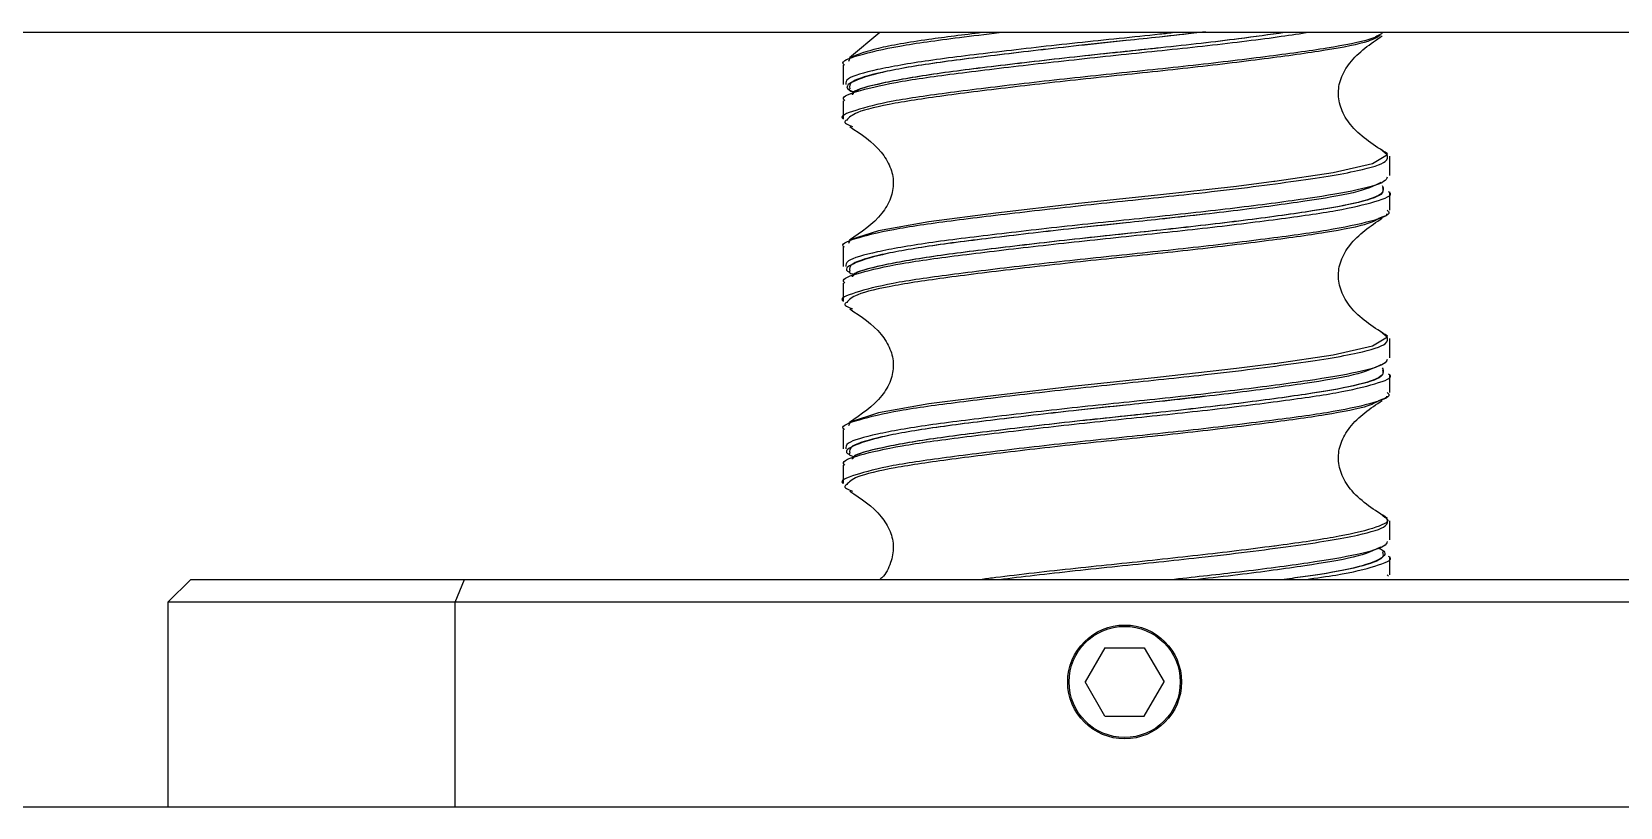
# Model space of a CAD drawing. Header units: millimetres. Extents: x 15 to 1184, y 5 to 1288.
# Drawn here: x 357.72 to 380.96, y 521.93 to 533.28 of the extents above; entities that cross this region are included whole.
import ezdxf

# ---------------------------------------------------------------- set-up
doc = ezdxf.new("R2010")
doc.units = ezdxf.units.MM

msp = doc.modelspace()

# ---------------------------------------------------------------- linework, layer by layer
at = {"color": 7, "linetype": 'Continuous', "lineweight": 25}
for p, q in [((467.042, 533.268), (280.375, 533.268)), ((370.128, 533.268), (369.683, 532.9)), ((374.891, 533.281), (374.221, 533.204)), ((369.588, 532.793), (369.588, 532.511)), ((369.692, 532.904), (369.67, 532.848)), ((369.588, 532.272), (369.588, 532.003)), ((377.455, 531.567), (377.516, 531.515)), ((377.588, 531.178), (377.588, 531.459)), ((377.588, 530.67), (377.588, 530.939)), ((374.891, 530.614), (374.221, 530.537)), ((369.692, 530.238), (369.67, 530.181)), ((369.588, 530.127), (369.588, 529.845)), ((369.588, 529.605), (369.588, 529.336)), ((377.455, 528.9), (377.516, 528.848)), ((377.588, 528.512), (377.588, 528.793)), ((377.588, 528.003), (377.588, 528.272)), ((374.891, 527.948), (374.221, 527.87)), ((369.588, 527.46), (369.588, 527.178)), ((369.692, 527.571), (369.67, 527.514)), ((369.588, 526.938), (369.588, 526.67)), ((377.455, 526.233), (377.516, 526.181)), ((377.588, 525.845), (377.588, 526.126)), ((377.588, 525.336), (377.588, 525.605)), ((360.042, 525.268), (359.709, 524.935)), ((360.042, 525.268), (364.048, 525.268)), ((363.911, 524.935), (364.048, 525.268)), ((364.048, 525.268), (383.37, 525.268)), ((377.553, 525.336), (377.57, 525.314)), ((359.709, 524.935), (359.709, 521.935)), ((363.911, 524.935), (359.709, 524.935)), ((383.507, 524.935), (363.911, 524.935)), ((363.911, 521.935), (363.911, 524.935)), ((373.42, 524.268), (373.131, 523.768)), ((373.42, 524.268), (373.997, 524.268)), ((373.997, 524.268), (374.286, 523.768)), ((373.42, 523.268), (373.131, 523.768)), ((373.997, 523.268), (374.286, 523.768)), ((373.42, 523.268), (373.997, 523.268)), ((447.042, 521.935), (300.375, 521.935))]:
    msp.add_line(p, q, dxfattribs=at)
at = {"color": 8, "linetype": 'Continuous', "lineweight": 25, "flags": 128}
for points in [[(377.516, 531.515), (377.556, 531.48), (377.334, 531.348), (376.763, 531.217), (375.907, 531.09), (375.891, 531.088), (375.348, 531.019), (374.19, 530.888), (372.992, 530.762), (371.825, 530.627), (370.844, 530.501), (370.106, 530.37), (369.692, 530.238), (369.692, 530.238)], [(377.516, 528.848), (377.556, 528.813), (377.334, 528.681), (376.763, 528.55), (375.907, 528.424), (375.891, 528.422), (375.348, 528.352), (374.19, 528.221), (372.992, 528.095), (371.825, 527.961), (370.844, 527.835), (370.106, 527.704), (369.692, 527.571), (369.692, 527.571)]]:
    msp.add_lwpolyline(points, dxfattribs=at)
at = {"color": 7, "linetype": 'Continuous', "lineweight": 25}
for radius in [0.833, 0.813]:
    msp.add_circle((373.709, 523.768), radius, dxfattribs=at)
for points, knots in [([(377.477, 533.258), (377.43, 533.229), (377.309, 533.157), (376.709, 533.04), (375.794, 532.916), (374.664, 532.779), (373.432, 532.655), (372.215, 532.523), (371.13, 532.39), (370.259, 532.267), (369.746, 532.13), (369.528, 532.047), (369.589, 532.004), (369.59, 532.003)], [0, 0, 0, 0, 0.067622, 0.171464, 0.273997, 0.378684, 0.481158, 0.585078, 0.689262, 0.791559, 0.896211, 0.999028, 1, 1, 1, 1]), ([(369.611, 532.793), (369.604, 532.799), (369.545, 532.849), (369.792, 532.937), (370.364, 533.074), (371.106, 533.177), (371.675, 533.245), (371.873, 533.268)], [0, 0, 0, 0, 0.0388965, 0.3096176, 0.5854283, 0.8550922, 1, 1, 1, 1]), ([(369.616, 532.272), (369.608, 532.28), (369.551, 532.331), (369.811, 532.421), (370.394, 532.558), (371.31, 532.681), (372.425, 532.815), (373.655, 532.947), (374.867, 533.07), (375.814, 533.185), (376.229, 533.248), (376.364, 533.268)], [0, 0, 0, 0, 0.0244018, 0.1536905, 0.2854069, 0.4141905, 0.5452206, 0.6760937, 0.8049834, 0.9367223, 1, 1, 1, 1]), ([(374.437, 533.268), (374.367, 533.26), (373.917, 533.209), (372.995, 533.12), (371.823, 532.983), (370.797, 532.859), (370.047, 532.727), (369.627, 532.608), (369.628, 532.539), (369.629, 532.511)], [0, 0, 0, 0, 0.031143, 0.200645, 0.373832, 0.543488, 0.715243, 0.887724, 1, 1, 1, 1]), ([(376.045, 533.268), (375.83, 533.238), (375.302, 533.164), (374.248, 533.045), (373.037, 532.921), (371.877, 532.785), (370.866, 532.66), (370.136, 532.529), (369.749, 532.428), (369.735, 532.375), (369.732, 532.365)], [0, 0, 0, 0, 0.099461, 0.244147, 0.386769, 0.532494, 0.675245, 0.819763, 0.964894, 1, 1, 1, 1]), ([(374.781, 533.268), (374.597, 533.246), (374.26, 533.207), (373.896, 533.169), (373.731, 533.152)], [0, 0, 0, 0, 0.545213, 1, 1, 1, 1]), ([(373.769, 533.156), (373.524, 533.13), (372.874, 533.062), (371.861, 532.942), (370.86, 532.818), (370.105, 532.687), (369.705, 532.553), (369.594, 532.463), (369.729, 532.408), (369.755, 532.398)], [0, 0, 0, 0, 0.104821, 0.277882, 0.447412, 0.619039, 0.791394, 0.960435, 1, 1, 1, 1]), ([(377.557, 531.496), (377.369, 531.614), (377.101, 531.781), (376.882, 532.11), (376.821, 532.359), (376.864, 532.608), (377.057, 532.937), (377.305, 533.104), (377.48, 533.222)], [0, 0, 0, 0, 0.2783506, 0.3942752, 0.4999728, 0.6056679, 0.7215927, 1, 1, 1, 1]), ([(373.75, 532.994), (373.517, 532.97), (372.877, 532.903), (371.873, 532.784), (370.86, 532.66), (370.128, 532.529), (369.737, 532.426), (369.724, 532.372), (369.721, 532.36)], [0, 0, 0, 0, 0.119372, 0.32656, 0.529523, 0.734998, 0.941339, 1, 1, 1, 1]), ([(369.686, 532.447), (369.68, 532.441), (369.663, 532.425), (369.716, 532.407), (369.75, 532.397)], [0, 0, 0, 0, 0.368276, 1, 1, 1, 1]), ([(369.642, 531.989), (369.633, 531.984), (369.58, 531.953), (369.66, 531.921), (369.727, 531.895)], [0, 0, 0, 0, 0.172985, 1, 1, 1, 1]), ([(369.686, 531.894), (369.853, 531.783), (370.09, 531.625), (370.286, 531.314), (370.34, 531.076), (370.295, 530.836), (370.101, 530.512), (369.856, 530.348), (369.683, 530.233)], [0, 0, 0, 0, 0.273015, 0.389182, 0.496401, 0.603601, 0.720287, 1, 1, 1, 1]), ([(369.611, 530.127), (369.604, 530.133), (369.545, 530.182), (369.793, 530.271), (370.359, 530.408), (371.264, 530.531), (372.372, 530.664), (373.598, 530.796), (374.923, 530.93), (376.213, 531.092), (377.132, 531.236), (377.579, 531.375), (377.559, 531.45), (377.55, 531.483)], [0, 0, 0, 0, 0.013651, 0.108666, 0.205466, 0.300109, 0.396402, 0.49258, 0.5873, 0.707927, 0.829084, 0.925888, 1, 1, 1, 1]), ([(377.553, 531.155), (377.543, 531.133), (377.515, 531.071), (377.14, 530.961), (376.429, 530.842), (375.419, 530.709), (374.242, 530.577), (373.001, 530.453), (371.822, 530.316), (370.797, 530.192), (370.047, 530.06), (369.627, 529.942), (369.628, 529.872), (369.629, 529.845)], [0, 0, 0, 0, 0.050753, 0.14174, 0.239732, 0.339504, 0.439061, 0.537198, 0.637467, 0.735693, 0.835134, 0.934996, 1, 1, 1, 1]), ([(369.616, 529.605), (369.608, 529.613), (369.551, 529.664), (369.811, 529.755), (370.394, 529.892), (371.309, 530.015), (372.426, 530.148), (373.653, 530.28), (374.877, 530.404), (375.972, 530.541), (376.863, 530.665), (377.4, 530.796), (377.655, 530.89), (377.577, 530.936), (377.572, 530.939)], [0, 0, 0, 0, 0.018248, 0.11493, 0.213427, 0.309732, 0.407717, 0.505583, 0.601967, 0.700482, 0.797036, 0.894683, 0.992836, 1, 1, 1, 1]), ([(377.48, 531.03), (377.495, 530.988), (377.526, 530.903), (377.11, 530.767), (376.39, 530.644), (375.406, 530.511), (374.253, 530.378), (373.036, 530.255), (371.878, 530.118), (370.865, 529.994), (370.136, 529.862), (369.749, 529.761), (369.735, 529.709), (369.732, 529.698)], [0, 0, 0, 0, 0.096899, 0.195552, 0.291988, 0.390179, 0.488157, 0.584736, 0.683418, 0.780085, 0.877949, 0.976227, 1, 1, 1, 1]), ([(377.458, 531.075), (377.355, 531.025), (377.163, 530.93), (376.376, 530.802), (375.396, 530.668), (374.462, 530.562), (373.895, 530.502), (373.731, 530.485)], [0, 0, 0, 0, 0.248224, 0.46621, 0.688159, 0.909629, 1, 1, 1, 1]), ([(377.553, 530.67), (377.564, 530.659), (377.615, 530.606), (377.336, 530.505), (376.723, 530.374), (375.79, 530.249), (374.665, 530.113), (373.432, 529.989), (372.215, 529.857), (371.13, 529.723), (370.259, 529.601), (369.746, 529.463), (369.528, 529.381), (369.589, 529.337), (369.59, 529.336)], [0, 0, 0, 0, 0.024544, 0.122637, 0.220352, 0.316835, 0.415345, 0.511772, 0.609561, 0.707597, 0.803858, 0.902335, 0.999085, 1, 1, 1, 1]), ([(373.769, 530.489), (373.524, 530.463), (372.875, 530.395), (371.86, 530.276), (370.86, 530.151), (370.103, 530.02), (369.713, 529.886), (369.587, 529.804), (369.691, 529.759), (369.695, 529.758)], [0, 0, 0, 0, 0.108501, 0.287638, 0.463119, 0.640772, 0.819177, 0.994153, 1, 1, 1, 1]), ([(377.557, 528.829), (377.369, 528.947), (377.101, 529.114), (376.882, 529.444), (376.821, 529.693), (376.864, 529.941), (377.057, 530.271), (377.305, 530.437), (377.48, 530.555)], [0, 0, 0, 0, 0.2783506, 0.3942752, 0.4999728, 0.6056679, 0.7215927, 1, 1, 1, 1]), ([(377.54, 530.615), (377.542, 530.612), (377.559, 530.595), (377.499, 530.576), (377.449, 530.56)], [0, 0, 0, 0, 0.1675637, 1, 1, 1, 1]), ([(373.75, 530.327), (373.517, 530.303), (372.877, 530.236), (371.873, 530.118), (370.86, 529.994), (370.128, 529.862), (369.737, 529.759), (369.724, 529.705), (369.721, 529.693)], [0, 0, 0, 0, 0.119372, 0.32656, 0.529523, 0.734999, 0.941339, 1, 1, 1, 1]), ([(369.686, 529.78), (369.68, 529.774), (369.663, 529.758), (369.716, 529.741), (369.75, 529.73)], [0, 0, 0, 0, 0.368276, 1, 1, 1, 1]), ([(369.642, 529.322), (369.633, 529.317), (369.58, 529.286), (369.66, 529.254), (369.727, 529.228)], [0, 0, 0, 0, 0.172985, 1, 1, 1, 1]), ([(369.686, 529.227), (369.853, 529.117), (370.09, 528.959), (370.286, 528.647), (370.34, 528.41), (370.295, 528.169), (370.101, 527.845), (369.856, 527.682), (369.683, 527.566)], [0, 0, 0, 0, 0.273015, 0.389187, 0.496399, 0.603606, 0.720291, 1, 1, 1, 1]), ([(369.611, 527.46), (369.604, 527.466), (369.545, 527.515), (369.793, 527.604), (370.359, 527.741), (371.264, 527.864), (372.372, 527.997), (373.598, 528.129), (374.923, 528.263), (376.213, 528.425), (377.132, 528.569), (377.579, 528.708), (377.559, 528.784), (377.55, 528.816)], [0, 0, 0, 0, 0.013652, 0.108666, 0.205466, 0.300109, 0.396402, 0.49258, 0.5873, 0.707927, 0.829084, 0.925888, 1, 1, 1, 1]), ([(377.553, 528.488), (377.543, 528.466), (377.515, 528.405), (377.14, 528.295), (376.429, 528.176), (375.419, 528.042), (374.242, 527.91), (373.001, 527.786), (371.822, 527.65), (370.797, 527.525), (370.047, 527.394), (369.627, 527.275), (369.628, 527.205), (369.629, 527.178)], [0, 0, 0, 0, 0.0507525, 0.14174, 0.239732, 0.339504, 0.439061, 0.5371977, 0.6374673, 0.7356931, 0.835134, 0.9349956, 1, 1, 1, 1]), ([(377.48, 528.363), (377.495, 528.321), (377.526, 528.237), (377.11, 528.1), (376.39, 527.977), (375.406, 527.844), (374.253, 527.712), (373.036, 527.588), (371.878, 527.451), (370.865, 527.327), (370.136, 527.196), (369.749, 527.095), (369.735, 527.042), (369.732, 527.032)], [0, 0, 0, 0, 0.096899, 0.195552, 0.291988, 0.390179, 0.488157, 0.584736, 0.683418, 0.780085, 0.877949, 0.976227, 1, 1, 1, 1]), ([(377.458, 528.409), (377.355, 528.358), (377.163, 528.263), (376.376, 528.135), (375.396, 528.002), (374.462, 527.895), (373.895, 527.836), (373.731, 527.818)], [0, 0, 0, 0, 0.248224, 0.46621, 0.688159, 0.90963, 1, 1, 1, 1]), ([(369.616, 526.938), (369.608, 526.946), (369.551, 526.998), (369.811, 527.088), (370.394, 527.225), (371.309, 527.348), (372.426, 527.481), (373.653, 527.614), (374.877, 527.737), (375.972, 527.874), (376.863, 527.999), (377.4, 528.13), (377.655, 528.223), (377.577, 528.269), (377.572, 528.272)], [0, 0, 0, 0, 0.018248, 0.11493, 0.213427, 0.309732, 0.407717, 0.505583, 0.601967, 0.700482, 0.797036, 0.894683, 0.992837, 1, 1, 1, 1]), ([(377.553, 528.003), (377.564, 527.993), (377.615, 527.94), (377.336, 527.838), (376.723, 527.707), (375.79, 527.583), (374.665, 527.446), (373.432, 527.322), (372.215, 527.19), (371.13, 527.057), (370.259, 526.934), (369.746, 526.797), (369.528, 526.713), (369.589, 526.67), (369.59, 526.67)], [0, 0, 0, 0, 0.024544, 0.122637, 0.220352, 0.316835, 0.415345, 0.511772, 0.609561, 0.707597, 0.803858, 0.902335, 0.999085, 1, 1, 1, 1]), ([(377.54, 527.949), (377.542, 527.946), (377.559, 527.928), (377.499, 527.909), (377.449, 527.893)], [0, 0, 0, 0, 0.167564, 1, 1, 1, 1]), ([(373.769, 527.822), (373.524, 527.797), (372.875, 527.729), (371.86, 527.609), (370.86, 527.485), (370.103, 527.353), (369.713, 527.219), (369.587, 527.138), (369.691, 527.092), (369.695, 527.091)], [0, 0, 0, 0, 0.108501, 0.287638, 0.463119, 0.640772, 0.819177, 0.994153, 1, 1, 1, 1]), ([(377.557, 526.162), (377.369, 526.28), (377.101, 526.447), (376.882, 526.777), (376.821, 527.026), (376.864, 527.275), (377.057, 527.604), (377.305, 527.771), (377.48, 527.888)], [0, 0, 0, 0, 0.278356, 0.394274, 0.499972, 0.605667, 0.721592, 1, 1, 1, 1]), ([(373.75, 527.661), (373.517, 527.636), (372.877, 527.57), (371.873, 527.451), (370.86, 527.327), (370.128, 527.196), (369.737, 527.093), (369.724, 527.038), (369.721, 527.026)], [0, 0, 0, 0, 0.119372, 0.32656, 0.529524, 0.734998, 0.941339, 1, 1, 1, 1]), ([(369.686, 527.113), (369.68, 527.107), (369.663, 527.091), (369.716, 527.074), (369.75, 527.063)], [0, 0, 0, 0, 0.368276, 1, 1, 1, 1]), ([(369.642, 526.656), (369.633, 526.65), (369.58, 526.619), (369.66, 526.588), (369.727, 526.561)], [0, 0, 0, 0, 0.172985, 1, 1, 1, 1]), ([(369.686, 526.561), (369.853, 526.45), (370.09, 526.292), (370.286, 525.981), (370.341, 525.742), (370.29, 525.507), (370.214, 525.336), (370.138, 525.276), (370.128, 525.268)], [0, 0, 0, 0, 0.370554, 0.528224, 0.673748, 0.819255, 0.977629, 1, 1, 1, 1]), ([(371.873, 525.268), (372.043, 525.289), (372.573, 525.353), (373.603, 525.463), (374.921, 525.597), (376.213, 525.758), (377.132, 525.903), (377.579, 526.042), (377.559, 526.117), (377.55, 526.15)], [0, 0, 0, 0, 0.070003, 0.218191, 0.364131, 0.549988, 0.73666, 0.885811, 1, 1, 1, 1]), ([(377.553, 525.821), (377.543, 525.799), (377.515, 525.738), (377.141, 525.628), (376.427, 525.509), (375.486, 525.383), (374.763, 525.304), (374.437, 525.268)], [0, 0, 0, 0, 0.120544, 0.33665, 0.569394, 0.806365, 1, 1, 1, 1]), ([(377.458, 525.742), (377.356, 525.692), (377.164, 525.597), (376.373, 525.468), (375.568, 525.356), (374.98, 525.29), (374.781, 525.268)], [0, 0, 0, 0, 0.309781, 0.5818237, 0.8588127, 1, 1, 1, 1]), ([(377.418, 525.73), (377.441, 525.719), (377.548, 525.665), (377.506, 525.57), (377.106, 525.433), (376.582, 525.34), (376.15, 525.282), (376.045, 525.268)], [0, 0, 0, 0, 0.074892, 0.35257, 0.635274, 0.911626, 1, 1, 1, 1]), ([(376.364, 525.268), (376.518, 525.29), (376.977, 525.353), (377.39, 525.463), (377.656, 525.556), (377.577, 525.602), (377.572, 525.605)], [0, 0, 0, 0, 0.195224, 0.582405, 0.971596, 1, 1, 1, 1])]:
    msp.add_open_spline(points, degree=3, knots=knots, dxfattribs=at)
at = {"color": 8, "linetype": 'Continuous', "lineweight": 25}
for points, knots in [([(371.623, 533.268), (371.352, 533.235), (370.737, 533.159), (370.036, 533.037), (369.807, 532.949), (369.692, 532.904)], [0, 0, 0, 0, 0.281118, 0.639796, 1, 1, 1, 1]), ([(376.05, 533.268), (375.834, 533.238), (375.305, 533.164), (374.478, 533.071), (373.913, 533.011), (373.75, 532.994)], [0, 0, 0, 0, 0.328454, 0.806271, 1, 1, 1, 1]), ([(377.449, 533.227), (377.401, 533.198), (377.282, 533.125), (376.687, 533.009), (375.779, 532.885), (374.658, 532.748), (373.436, 532.624), (372.229, 532.492), (371.148, 532.358), (370.3, 532.236), (369.749, 532.105), (369.676, 532.026), (369.642, 531.989)], [0, 0, 0, 0, 0.068758, 0.174059, 0.27803, 0.384186, 0.488097, 0.593477, 0.699123, 0.802853, 0.908975, 1, 1, 1, 1]), ([(373.731, 533.152), (373.498, 533.127), (372.86, 533.061), (371.858, 532.942), (370.851, 532.818), (370.109, 532.687), (369.677, 532.56), (369.683, 532.482), (369.686, 532.447)], [0, 0, 0, 0, 0.106647, 0.292585, 0.474727, 0.659126, 0.844308, 1, 1, 1, 1]), ([(377.482, 531.004), (377.492, 530.97), (377.514, 530.894), (377.114, 530.767), (376.397, 530.644), (375.409, 530.51), (374.48, 530.404), (373.914, 530.345), (373.75, 530.327)], [0, 0, 0, 0, 0.151828, 0.345978, 0.535762, 0.729, 0.921822, 1, 1, 1, 1]), ([(377.449, 530.56), (377.401, 530.531), (377.282, 530.459), (376.687, 530.342), (375.779, 530.218), (374.658, 530.081), (373.436, 529.957), (372.229, 529.825), (371.148, 529.692), (370.3, 529.569), (369.749, 529.438), (369.676, 529.359), (369.642, 529.322)], [0, 0, 0, 0, 0.068758, 0.174059, 0.27803, 0.384186, 0.488097, 0.593477, 0.699123, 0.802853, 0.908975, 1, 1, 1, 1]), ([(373.731, 530.485), (373.498, 530.461), (372.86, 530.394), (371.858, 530.276), (370.851, 530.152), (370.109, 530.02), (369.677, 529.893), (369.683, 529.815), (369.686, 529.78)], [0, 0, 0, 0, 0.106647, 0.292585, 0.474726, 0.659126, 0.844308, 1, 1, 1, 1]), ([(377.482, 528.337), (377.492, 528.304), (377.514, 528.228), (377.114, 528.1), (376.397, 527.977), (375.409, 527.844), (374.48, 527.738), (373.914, 527.678), (373.75, 527.661)], [0, 0, 0, 0, 0.151828, 0.345978, 0.535762, 0.729, 0.921822, 1, 1, 1, 1]), ([(377.449, 527.893), (377.401, 527.865), (377.282, 527.792), (376.687, 527.675), (375.779, 527.551), (374.658, 527.414), (373.436, 527.291), (372.229, 527.159), (371.148, 527.025), (370.3, 526.902), (369.749, 526.772), (369.676, 526.692), (369.642, 526.656)], [0, 0, 0, 0, 0.068758, 0.174059, 0.27803, 0.384186, 0.488097, 0.593477, 0.699123, 0.802853, 0.908975, 1, 1, 1, 1]), ([(373.731, 527.818), (373.498, 527.794), (372.86, 527.727), (371.858, 527.609), (370.851, 527.485), (370.109, 527.353), (369.677, 527.226), (369.683, 527.149), (369.686, 527.113)], [0, 0, 0, 0, 0.106647, 0.292586, 0.474726, 0.659126, 0.844308, 1, 1, 1, 1]), ([(377.516, 526.181), (377.532, 526.17), (377.61, 526.116), (377.377, 526.014), (376.821, 525.883), (376.226, 525.799), (375.725, 525.733), (375.189, 525.664), (374.202, 525.553), (372.985, 525.43), (372.085, 525.328), (371.689, 525.277), (371.623, 525.268)], [0, 0, 0, 0, 0.038922, 0.182315, 0.325152, 0.466192, 0.468489, 0.54295, 0.685927, 0.826861, 0.970862, 1, 1, 1, 1]), ([(377.482, 525.67), (377.493, 525.637), (377.516, 525.561), (377.104, 525.433), (376.588, 525.34), (376.155, 525.282), (376.05, 525.268)], [0, 0, 0, 0, 0.2545515, 0.580058, 0.8982463, 1, 1, 1, 1])]:
    msp.add_open_spline(points, degree=3, knots=knots, dxfattribs=at)

doc.saveas('drawing.dxf')
